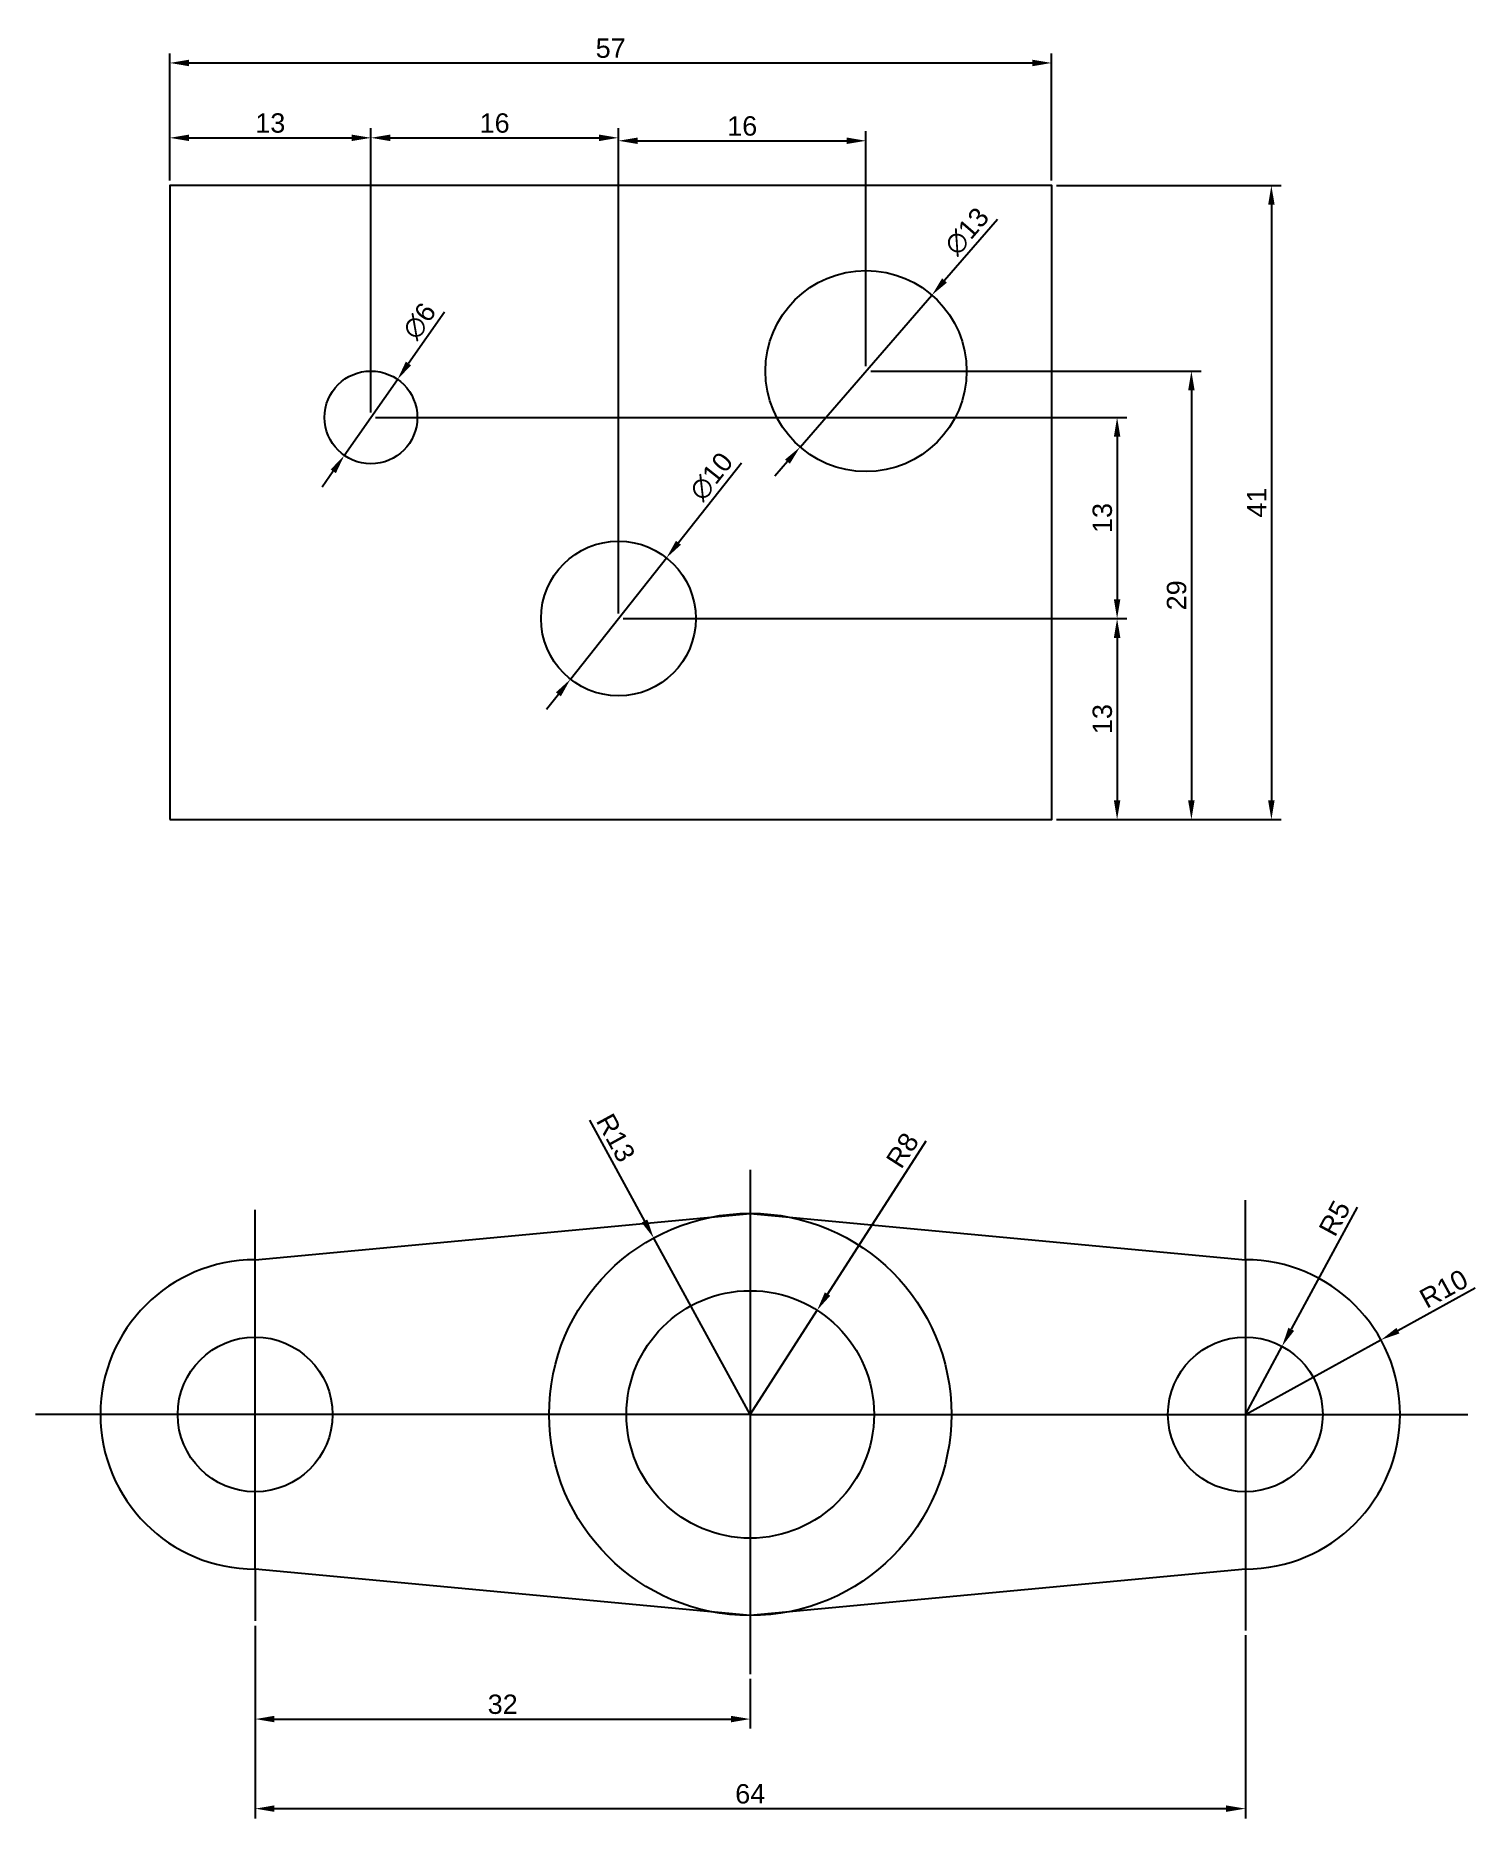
# Model space of a CAD drawing. Header units: millimetres. Extents: x 2010 to 2103, y 573 to 688.
import ezdxf

# ---------------------------------------------------------------- set-up
doc = ezdxf.new("R2010")
doc.units = ezdxf.units.MM
doc.styles.get("Standard").update_dxf_attribs({"font": 'arial.ttf'})
doc.dimstyles.new('ISO-25', dxfattribs={"dimscale": 0.5, "dimtxt": 2.5, "dimasz": 2.5, "dimexe": 1.25, "dimexo": 0.625, "dimtad": 1, "dimtxsty": 'Standard', "dimcen": 2.5, "dimadec": 0, "dimazin": 0, "dimtfac": 1, "dimtmove": 0, "dimatfit": 3, "dimfxl": 1, "dimarcsym": 0})

# ---------------------------------------------------------------- blocks, each defined once
blk = doc.blocks.new('*D1')
at = {"color": 0, "lineweight": -2, "transparency": 16777216}
for p, q in [((2036.11, 670.19), (2033.79, 666.87)), ((2029.64, 660.92), (2033.08, 665.84)), ((2028.93, 659.9), (2028.21, 658.87))]:
    blk.add_line(p, q, dxfattribs=at)
at = {"color": 0, "transparency": 16777216}
for points in [[(2033.62, 666.99), (2033.96, 666.75), (2033.08, 665.84)], [(2028.76, 660.02), (2029.1, 659.78), (2029.64, 660.92)]]:
    blk.add_solid(points, dxfattribs=at)
at = {"layer": 'Defpoints', "color": 0, "transparency": 16777216}
for p in [(2033.08, 665.84), (2029.64, 660.92)]:
    blk.add_point(p, dxfattribs=at)
at = {"color": 0, "transparency": 16777216, "insert": (2034.5, 669.61), "char_height": 1.25, "attachment_point": 5, "rotation": 55.0745}
blk.add_mtext('∅6', dxfattribs=at)
blk = doc.blocks.new('*D2')
at = {"color": 0, "lineweight": -2, "transparency": 16777216}
for p, q in [((2047.67, 650.38), (2080.22, 650.38)), ((2079.59, 649.13), (2079.59, 638.63)), ((2075.67, 637.38), (2080.22, 637.38))]:
    blk.add_line(p, q, dxfattribs=at)
at = {"color": 0, "transparency": 16777216}
for points in [[(2079.38, 649.13), (2079.8, 649.13), (2079.59, 650.38)], [(2079.38, 638.63), (2079.8, 638.63), (2079.59, 637.38)]]:
    blk.add_solid(points, dxfattribs=at)
at = {"layer": 'Defpoints', "color": 0, "transparency": 16777216}
for p in [(2047.36, 650.38), (2075.36, 637.38), (2079.59, 637.38)]:
    blk.add_point(p, dxfattribs=at)
at = {"color": 0, "transparency": 16777216, "insert": (2078.64, 643.88), "char_height": 1.25, "attachment_point": 5, "rotation": 90}
blk.add_mtext('13', dxfattribs=at)
blk = doc.blocks.new('*D5')
at = {"color": 0, "lineweight": -2, "transparency": 16777216}
for p, q in [((2031.67, 663.38), (2080.22, 663.38)), ((2079.59, 662.13), (2079.59, 651.63)), ((2047.67, 650.38), (2080.22, 650.38))]:
    blk.add_line(p, q, dxfattribs=at)
at = {"color": 0, "transparency": 16777216}
for points in [[(2079.38, 662.13), (2079.8, 662.13), (2079.59, 663.38)], [(2079.38, 651.63), (2079.8, 651.63), (2079.59, 650.38)]]:
    blk.add_solid(points, dxfattribs=at)
at = {"layer": 'Defpoints', "color": 0, "transparency": 16777216}
for p in [(2031.36, 663.38), (2047.36, 650.38), (2079.59, 650.38)]:
    blk.add_point(p, dxfattribs=at)
at = {"color": 0, "transparency": 16777216, "insert": (2078.64, 656.88), "char_height": 1.25, "attachment_point": 5, "rotation": 90}
blk.add_mtext('13', dxfattribs=at)
blk = doc.blocks.new('*D6')
at = {"color": 0, "lineweight": -2, "transparency": 16777216}
for p, q in [((2075.67, 678.38), (2090.19, 678.38)), ((2089.56, 677.13), (2089.56, 638.63)), ((2075.67, 637.38), (2090.19, 637.38))]:
    blk.add_line(p, q, dxfattribs=at)
at = {"color": 0, "transparency": 16777216}
for points in [[(2089.35, 677.13), (2089.77, 677.13), (2089.56, 678.38)], [(2089.35, 638.63), (2089.77, 638.63), (2089.56, 637.38)]]:
    blk.add_solid(points, dxfattribs=at)
at = {"layer": 'Defpoints', "color": 0, "transparency": 16777216}
for p in [(2075.36, 678.38), (2075.36, 637.38), (2089.56, 637.38)]:
    blk.add_point(p, dxfattribs=at)
at = {"color": 0, "transparency": 16777216, "insert": (2088.62, 657.88), "char_height": 1.25, "attachment_point": 5, "rotation": 90}
blk.add_mtext('41', dxfattribs=at)
blk = doc.blocks.new('*D7')
at = {"color": 0, "lineweight": -2, "transparency": 16777216}
for p, q in [((2063.67, 666.38), (2085.02, 666.38)), ((2084.39, 665.13), (2084.39, 638.63)), ((2075.67, 637.38), (2085.02, 637.38))]:
    blk.add_line(p, q, dxfattribs=at)
at = {"color": 0, "transparency": 16777216}
for points in [[(2084.18, 665.13), (2084.6, 665.13), (2084.39, 666.38)], [(2084.18, 638.63), (2084.6, 638.63), (2084.39, 637.38)]]:
    blk.add_solid(points, dxfattribs=at)
at = {"layer": 'Defpoints', "color": 0, "transparency": 16777216}
for p in [(2063.36, 666.38), (2075.36, 637.38), (2084.39, 637.38)]:
    blk.add_point(p, dxfattribs=at)
at = {"color": 0, "transparency": 16777216, "insert": (2083.44, 651.88), "char_height": 1.25, "attachment_point": 5, "rotation": 90}
blk.add_mtext('29', dxfattribs=at)
blk = doc.blocks.new('*D8')
at = {"color": 0, "lineweight": -2, "transparency": 16777216}
for p, q in [((2018.36, 678.7), (2018.36, 682.08)), ((2019.61, 681.46), (2030.11, 681.46)), ((2031.36, 663.7), (2031.36, 682.08))]:
    blk.add_line(p, q, dxfattribs=at)
at = {"color": 0, "transparency": 16777216}
for points in [[(2019.61, 681.67), (2019.61, 681.25), (2018.36, 681.46)], [(2030.11, 681.67), (2030.11, 681.25), (2031.36, 681.46)]]:
    blk.add_solid(points, dxfattribs=at)
at = {"layer": 'Defpoints', "color": 0, "transparency": 16777216}
for p in [(2031.36, 681.46), (2018.36, 678.38), (2031.36, 663.38)]:
    blk.add_point(p, dxfattribs=at)
at = {"color": 0, "transparency": 16777216, "insert": (2024.86, 682.41), "char_height": 1.25, "attachment_point": 5}
blk.add_mtext('13', dxfattribs=at)
blk = doc.blocks.new('*D9')
at = {"color": 0, "lineweight": -2, "transparency": 16777216}
for p, q in [((2031.36, 663.7), (2031.36, 682.08)), ((2032.61, 681.46), (2046.11, 681.46)), ((2047.36, 650.7), (2047.36, 682.08))]:
    blk.add_line(p, q, dxfattribs=at)
at = {"color": 0, "transparency": 16777216}
for points in [[(2032.61, 681.67), (2032.61, 681.25), (2031.36, 681.46)], [(2046.11, 681.67), (2046.11, 681.25), (2047.36, 681.46)]]:
    blk.add_solid(points, dxfattribs=at)
at = {"layer": 'Defpoints', "color": 0, "transparency": 16777216}
for p in [(2047.36, 681.46), (2031.36, 663.38), (2047.36, 650.38)]:
    blk.add_point(p, dxfattribs=at)
at = {"color": 0, "transparency": 16777216, "insert": (2039.36, 682.41), "char_height": 1.25, "attachment_point": 5}
blk.add_mtext('16', dxfattribs=at)
blk = doc.blocks.new('*D10')
at = {"color": 0, "lineweight": -2, "transparency": 16777216}
for p, q in [((2047.36, 650.7), (2047.36, 681.9)), ((2048.61, 681.27), (2062.11, 681.27)), ((2063.36, 666.7), (2063.36, 681.9))]:
    blk.add_line(p, q, dxfattribs=at)
at = {"color": 0, "transparency": 16777216}
for points in [[(2048.61, 681.48), (2048.61, 681.06), (2047.36, 681.27)], [(2062.11, 681.48), (2062.11, 681.06), (2063.36, 681.27)]]:
    blk.add_solid(points, dxfattribs=at)
at = {"layer": 'Defpoints', "color": 0, "transparency": 16777216}
for p in [(2063.36, 681.27), (2063.36, 666.38), (2047.36, 650.38)]:
    blk.add_point(p, dxfattribs=at)
at = {"color": 0, "transparency": 16777216, "insert": (2055.36, 682.22), "char_height": 1.25, "attachment_point": 5}
blk.add_mtext('16', dxfattribs=at)
blk = doc.blocks.new('*D11')
at = {"color": 0, "lineweight": -2, "transparency": 16777216}
for p, q in [((2018.36, 678.7), (2018.36, 686.92)), ((2075.36, 678.7), (2075.36, 686.92)), ((2019.61, 686.3), (2074.11, 686.3))]:
    blk.add_line(p, q, dxfattribs=at)
at = {"color": 0, "transparency": 16777216}
for points in [[(2019.61, 686.51), (2019.61, 686.09), (2018.36, 686.3)], [(2074.11, 686.51), (2074.11, 686.09), (2075.36, 686.3)]]:
    blk.add_solid(points, dxfattribs=at)
at = {"layer": 'Defpoints', "color": 0, "transparency": 16777216}
for p in [(2075.36, 686.3), (2018.36, 678.38), (2075.36, 678.38)]:
    blk.add_point(p, dxfattribs=at)
at = {"color": 0, "transparency": 16777216, "insert": (2046.86, 687.25), "char_height": 1.25, "attachment_point": 5}
blk.add_mtext('57', dxfattribs=at)
blk = doc.blocks.new('*D12')
at = {"color": 0, "lineweight": -2, "transparency": 16777216}
for p, q in [((2055.31, 660.43), (2051.24, 655.28)), ((2044.26, 646.46), (2050.46, 654.3)), ((2043.48, 645.48), (2042.71, 644.5))]:
    blk.add_line(p, q, dxfattribs=at)
at = {"color": 0, "transparency": 16777216}
for points in [[(2051.08, 655.41), (2051.4, 655.15), (2050.46, 654.3)], [(2043.32, 645.61), (2043.64, 645.35), (2044.26, 646.46)]]:
    blk.add_solid(points, dxfattribs=at)
at = {"layer": 'Defpoints', "color": 0, "transparency": 16777216}
for p in [(2050.46, 654.3), (2044.26, 646.46)]:
    blk.add_point(p, dxfattribs=at)
at = {"color": 0, "transparency": 16777216, "insert": (2053.37, 659.56), "char_height": 1.25, "attachment_point": 5, "rotation": 51.6334}
blk.add_mtext('∅10', dxfattribs=at)
blk = doc.blocks.new('*D13')
at = {"color": 0, "lineweight": -2, "transparency": 16777216}
for p, q in [((2071.86, 676.19), (2068.44, 672.24)), ((2059.1, 661.47), (2067.62, 671.29)), ((2058.29, 660.53), (2057.47, 659.58))]:
    blk.add_line(p, q, dxfattribs=at)
at = {"color": 0, "transparency": 16777216}
for points in [[(2068.28, 672.38), (2068.59, 672.1), (2067.62, 671.29)], [(2058.13, 660.66), (2058.44, 660.39), (2059.1, 661.47)]]:
    blk.add_solid(points, dxfattribs=at)
at = {"layer": 'Defpoints', "color": 0, "transparency": 16777216}
for p in [(2067.62, 671.29), (2059.1, 661.47)]:
    blk.add_point(p, dxfattribs=at)
at = {"color": 0, "transparency": 16777216, "insert": (2069.88, 675.41), "char_height": 1.25, "attachment_point": 5, "rotation": 49.0861}
blk.add_mtext('∅13', dxfattribs=at)
blk = doc.blocks.new('*D14')
at = {"color": 0, "lineweight": -2, "transparency": 16777216}
for p, q in [((2067.23, 616.6), (2060.88, 606.71)), ((2055.88, 598.93), (2060.2, 605.66))]:
    blk.add_line(p, q, dxfattribs=at)
at = {"color": 0, "transparency": 16777216}
blk.add_solid([(2060.7, 606.82), (2061.05, 606.6), (2060.2, 605.66)], dxfattribs=at)
at = {"layer": 'Defpoints', "color": 0, "transparency": 16777216}
for p in [(2060.2, 605.66), (2055.88, 598.93)]:
    blk.add_point(p, dxfattribs=at)
at = {"color": 0, "transparency": 16777216, "insert": (2065.72, 616), "char_height": 1.25, "attachment_point": 5, "rotation": 57.2828}
blk.add_mtext('R8', dxfattribs=at)
blk = doc.blocks.new('*D15')
at = {"color": 0, "lineweight": -2, "transparency": 16777216}
for p, q in [((2045.49, 617.94), (2049.04, 611.43)), ((2055.88, 598.93), (2049.64, 610.33))]:
    blk.add_line(p, q, dxfattribs=at)
at = {"color": 0, "transparency": 16777216}
blk.add_solid([(2049.23, 611.53), (2048.86, 611.33), (2049.64, 610.33)], dxfattribs=at)
at = {"layer": 'Defpoints', "color": 0, "transparency": 16777216}
for p in [(2049.64, 610.33), (2055.88, 598.93)]:
    blk.add_point(p, dxfattribs=at)
at = {"color": 0, "transparency": 16777216, "insert": (2047.19, 616.81), "char_height": 1.25, "attachment_point": 5, "rotation": 298.6622}
blk.add_mtext('R13', dxfattribs=at)
blk = doc.blocks.new('*D16')
at = {"color": 0, "lineweight": -2, "transparency": 16777216}
for p, q in [((2095.11, 612.33), (2090.85, 604.43)), ((2087.88, 598.93), (2090.25, 603.33))]:
    blk.add_line(p, q, dxfattribs=at)
at = {"color": 0, "transparency": 16777216}
blk.add_solid([(2090.66, 604.53), (2091.03, 604.33), (2090.25, 603.33)], dxfattribs=at)
at = {"layer": 'Defpoints', "color": 0, "transparency": 16777216}
for p in [(2090.25, 603.33), (2087.88, 598.93)]:
    blk.add_point(p, dxfattribs=at)
at = {"color": 0, "transparency": 16777216, "insert": (2093.65, 611.61), "char_height": 1.25, "attachment_point": 5, "rotation": 61.6544}
blk.add_mtext('R5', dxfattribs=at)
blk = doc.blocks.new('*D17')
at = {"color": 0, "lineweight": -2, "transparency": 16777216}
for p, q in [((2102.74, 607.09), (2097.74, 604.34)), ((2087.88, 598.93), (2096.64, 603.74))]:
    blk.add_line(p, q, dxfattribs=at)
at = {"color": 0, "transparency": 16777216}
blk.add_solid([(2097.64, 604.52), (2097.84, 604.16), (2096.64, 603.74)], dxfattribs=at)
at = {"layer": 'Defpoints', "color": 0, "transparency": 16777216}
for p in [(2096.64, 603.74), (2087.88, 598.93)]:
    blk.add_point(p, dxfattribs=at)
at = {"color": 0, "transparency": 16777216, "insert": (2100.7, 607.05), "char_height": 1.25, "attachment_point": 5, "rotation": 28.7686}
blk.add_mtext('R10', dxfattribs=at)
blk = doc.blocks.new('*D18')
at = {"color": 0, "lineweight": -2, "transparency": 16777216}
for p, q in [((2023.88, 585.26), (2023.88, 578.61)), ((2055.88, 581.83), (2055.88, 578.61)), ((2025.13, 579.23), (2054.63, 579.23))]:
    blk.add_line(p, q, dxfattribs=at)
at = {"color": 0, "transparency": 16777216}
for points in [[(2025.13, 579.44), (2025.13, 579.02), (2023.88, 579.23)], [(2054.63, 579.44), (2054.63, 579.02), (2055.88, 579.23)]]:
    blk.add_solid(points, dxfattribs=at)
at = {"layer": 'Defpoints', "color": 0, "transparency": 16777216}
for p in [(2023.88, 585.58), (2055.88, 582.14), (2055.88, 579.23)]:
    blk.add_point(p, dxfattribs=at)
at = {"color": 0, "transparency": 16777216, "insert": (2039.88, 580.18), "char_height": 1.25, "attachment_point": 5}
blk.add_mtext('32', dxfattribs=at)
blk = doc.blocks.new('*D19')
at = {"color": 0, "lineweight": -2, "transparency": 16777216}
for p, q in [((2023.88, 585.26), (2023.88, 572.81)), ((2087.88, 584.65), (2087.88, 572.81)), ((2025.13, 573.44), (2086.63, 573.44))]:
    blk.add_line(p, q, dxfattribs=at)
at = {"color": 0, "transparency": 16777216}
for points in [[(2025.13, 573.65), (2025.13, 573.23), (2023.88, 573.44)], [(2086.63, 573.65), (2086.63, 573.23), (2087.88, 573.44)]]:
    blk.add_solid(points, dxfattribs=at)
at = {"layer": 'Defpoints', "color": 0, "transparency": 16777216}
for p in [(2023.88, 585.58), (2087.88, 584.96), (2087.88, 573.44)]:
    blk.add_point(p, dxfattribs=at)
at = {"color": 0, "transparency": 16777216, "insert": (2055.88, 574.39), "char_height": 1.25, "attachment_point": 5}
blk.add_mtext('64', dxfattribs=at)

msp = doc.modelspace()

# ---------------------------------------------------------------- linework, layer by layer
for p, q in [((2055.879, 614.73), (2055.879, 582.14)), ((2023.879, 588.926), (2023.879, 612.151)), ((2087.879, 608.926), (2087.879, 612.769)), ((2023.879, 608.926), (2055.879, 611.926)), ((2055.879, 611.926), (2087.879, 608.926)), ((2087.879, 608.926), (2087.879, 588.926)), ((2023.879, 598.926), (2009.695, 598.926)), ((2055.879, 598.926), (2023.879, 598.926)), ((2055.879, 598.926), (2087.879, 598.926)), ((2087.879, 598.926), (2102.247, 598.926)), ((2055.879, 585.926), (2023.879, 588.926)), ((2023.879, 588.926), (2023.879, 585.576)), ((2087.879, 588.926), (2055.879, 585.926)), ((2087.879, 588.926), (2087.879, 584.958))]:
    msp.add_line(p, q)
msp.add_lwpolyline([(2018.361, 637.383), (2075.361, 637.383), (2075.361, 678.383), (2018.361, 678.383)], close=True)
for centre, radius in [((2063.361, 666.383), 6.5), ((2031.361, 663.383), 3), ((2047.361, 650.383), 5), ((2055.879, 598.926), 13), ((2055.879, 598.926), 8), ((2023.879, 598.926), 5), ((2087.879, 598.926), 5)]:
    msp.add_circle(centre, radius)
for centre, start, end in [((2023.879, 598.926), 90, 270), ((2087.879, 598.926), 270, 90)]:
    msp.add_arc(centre, 10, start, end)

# ---------------------------------------------------------------- dimensions: what is measured, and where the dimension line sits
for base, p1, p2, picture, middle in [((2075.361, 686.297), (2018.361, 678.383), (2075.361, 678.383), '*D11', (2046.861, 687.245)), ((2031.361, 681.457), (2018.361, 678.383), (2031.361, 663.383), '*D8', (2024.861, 682.408)), ((2047.361, 681.457), (2031.361, 663.383), (2047.361, 650.383), '*D9', (2039.361, 682.408)), ((2063.361, 681.272), (2047.361, 650.383), (2063.361, 666.383), '*D10', (2055.361, 682.223)), ((2055.879, 579.232), (2023.879, 585.576), (2055.879, 582.14), '*D18', (2039.879, 580.183)), ((2087.879, 573.437), (2023.879, 585.576), (2087.879, 584.958), '*D19', (2055.879, 574.388))]:
    dim = msp.add_linear_dim(base=base, p1=p1, p2=p2, dimstyle='ISO-25')
    dim.commit()
    dim.dimension.update_dxf_attribs({"geometry": picture, "text_midpoint": middle})
for base, p1, p2, picture, middle in [((2089.563, 637.383), (2075.361, 678.383), (2075.361, 637.383), '*D6', (2088.623, 657.883)), ((2084.393, 637.383), (2063.361, 666.383), (2075.361, 637.383), '*D7', (2083.442, 651.883)), ((2079.593, 650.383), (2031.361, 663.383), (2047.361, 650.383), '*D5', (2078.642, 656.883)), ((2079.593, 637.383), (2047.361, 650.383), (2075.361, 637.383), '*D2', (2078.642, 643.883))]:
    dim = msp.add_linear_dim(base=base, p1=p1, p2=p2, angle=90, dimstyle='ISO-25')
    dim.commit()
    dim.dimension.update_dxf_attribs({"geometry": picture, "text_midpoint": middle})
for p1, p2, picture, middle in [((2059.104, 661.471), (2067.618, 671.295), '*D13', (2070.625, 674.765)), ((2044.257, 646.462), (2050.464, 654.303), '*D12', (2054.143, 658.949))]:
    dim = msp.add_diameter_dim_2p(p1=p1, p2=p2, dimstyle='ISO-25')
    dim.commit()
    dim.dimension.update_dxf_attribs({"geometry": picture, "text_midpoint": middle, "dimtype": 163})
dim = msp.add_diameter_dim_2p(p1=(2029.643, 660.923), p2=(2033.078, 665.842), dimstyle='ISO-25')
dim.commit()
dim.dimension.update_dxf_attribs({"geometry": '*D1', "text_midpoint": (2034.504, 669.606)})
for center, mpoint, picture, middle in [((2055.879, 598.926), (2049.644, 610.333), '*D15', (2046.352, 616.354)), ((2055.879, 598.926), (2060.203, 605.656), '*D14', (2066.519, 615.488)), ((2087.879, 598.926), (2090.253, 603.326), '*D16', (2094.48, 611.162)), ((2087.879, 598.926), (2096.645, 603.738), '*D17', (2101.161, 606.218))]:
    dim = msp.add_radius_dim(center=center, mpoint=mpoint, dimstyle='ISO-25')
    dim.commit()
    dim.dimension.update_dxf_attribs({"geometry": picture, "text_midpoint": middle, "dimtype": 164})

doc.saveas('drawing.dxf')
